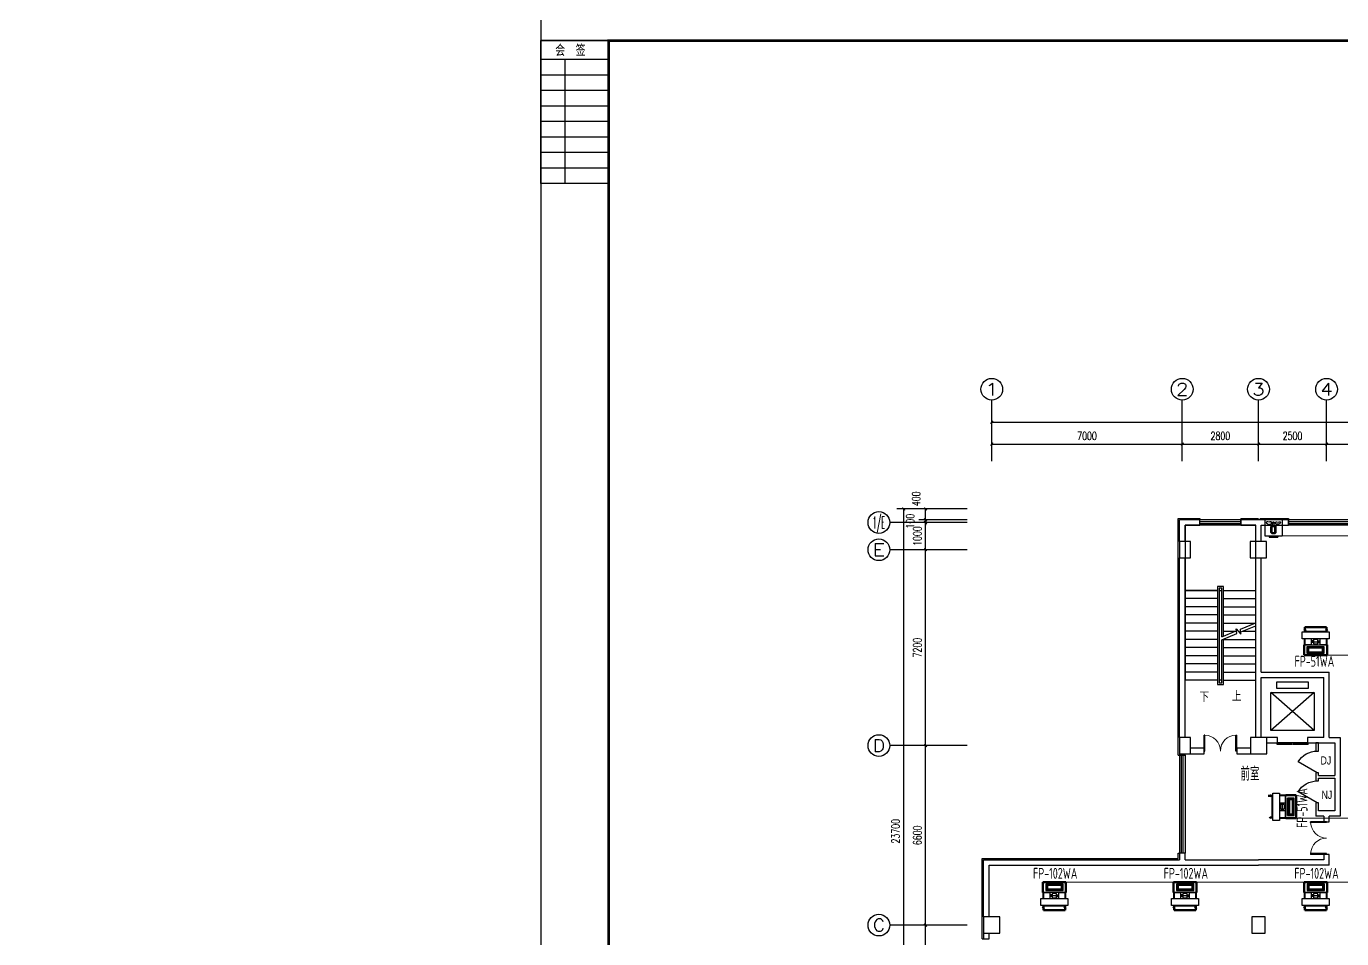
# Model space of a CAD drawing. Extents: x 2166032 to 5302137, y 581493 to 2416206.
# Drawn here: x 2295075 to 2343399, y 999504 to 1033045 of the extents above; entities that cross this region are included whole.
import ezdxf
from ezdxf.enums import TextEntityAlignment as Align

# ---------------------------------------------------------------- set-up
doc = ezdxf.new("R2010")
doc.units = 0
doc.header["$LTSCALE"] = 1000
doc.header["$MEASUREMENT"] = 0
for name, color, linetype in [('ACS_FFG_FK', 7, 'Continuous'), ('AXIS', 3, 'Continuous'), ('AXIS_TEXT', 7, 'Continuous'), ('COLUMN', 2, 'Continuous'), ('DIM_SYMB', 3, 'Continuous'), ('PUB_TEXT', 7, 'Continuous'), ('PUB_TITLE', 137, 'Continuous'), ('STAIR', 8, 'Continuous'), ('SURFACE', 8, 'Continuous'), ('WALL', 8, 'Continuous'), ('WINDOW', 8, 'Continuous'), ('WIRE-照明', 1, 'Continuous'), ('消防', 7, 'Continuous'), ('风机盘管', 7, 'Continuous')]:
    doc.layers.add(name, color=color, linetype=linetype)
doc.layers.add('ACS_KT_SB', color=130, linetype='Continuous', lineweight=13)
doc.layers.add('ACS_SFG_F2', color=6, linetype='Continuous', lineweight=50)
doc.styles.add('_HZTXT', font='！tssdeng.shx', dxfattribs={"width": 0.8, "bigfont": '！tssdchn.shx'})
doc.styles.add('_TCH_AXIS', font='complex_.ttf')
doc.styles.add('_TCH_DIM', font='tssdeng.shx', dxfattribs={"bigfont": 'tssdchn.shx'})
doc.styles.add('COMPLEX', font='complex_.ttf')
doc.styles.add('DIM_FONT', font='simplex_.ttf', dxfattribs={"width": 0.7})
doc.styles.add('HZ', font='！tssdeng.shx', dxfattribs={"bigfont": '！tssdchn.shx'})
doc.styles.add('TSSD_Dimension', font='Tssdeng.shx', dxfattribs={"width": 0.7, "bigfont": 'tssdchn.shx'})
doc.styles.add('TSSD_REIN', font='tssdeng.shx', dxfattribs={"width": 0.7, "bigfont": 'tssdchn.shx'})
doc.dimstyles.new('DIMN', dxfattribs={"dimtxt": 300, "dimasz": 100, "dimexe": 250, "dimexo": 300, "dimgap": 150, "dimtad": 1, "dimdec": 0, "dimzin": 0, "dimdsep": 46, "dimtxsty": 'DIM_FONT', "dimblk": 'ARCHTICK', "dimcen": 0.09, "dimclrt": 7, "dimazin": 2, "dimtfac": 1, "dimtdec": 0, "dimtix": 1, "dimtmove": 2, "dimatfit": 3, "dimldrblk": 'ARCHTICK', "dimfxl": 1, "dimtolj": 1, "dimtzin": 0, "dimarcsym": 0})

# ---------------------------------------------------------------- blocks, each defined once
blk = doc.blocks.new('$会签栏$00000001')
at = {"layer": 'PUB_TITLE'}
for p, q in [((-52.6, 0), (-52.6, 25)), ((-46.9, 0), (-46.9, 25)), ((-41.2, 0), (-41.2, 25)), ((-35.5, 0), (-35.5, 25)), ((-29.8, 0), (-29.8, 25)), ((-24.1, 0), (-24.1, 25)), ((-18.4, 0), (-18.4, 25)), ((-12.7, 0), (-12.7, 25)), ((-7, 0), (-7, 25)), ((0, 0), (0, 25)), ((-52.6, 16), (-7, 16))]:
    blk.add_line(p, q, dxfattribs=at)
blk.add_lwpolyline([(0, 25), (0, 0), (-52.6, 0), (-52.6, 25)], close=True, dxfattribs=at)
at = {"layer": 'PUB_TITLE', "color": 0, "style": 'TSSD_REIN', "width": 0.75}
blk.add_text('会  签', height=4.219, rotation=270, dxfattribs=at).set_placement((-5.71, 19.67))
blk = doc.blocks.new('$SB61_1')
for p, q in [((-344, 91), (-380, 54)), ((-380, 54), (-380, -52)), ((-344, 91), (-134, 91)), ((-344, 91), (-344, -89)), ((-344, 43), (-134, 43)), ((-93, 50), (-134, 91)), ((-134, 91), (-134, -89)), ((-93, 50), (-93, -47)), ((-93, 32), (-10, 32)), ((-10, 66), (-10, -64)), ((-10, 66), (10, 66)), ((10, 16), (10, 66)), ((-344, -89), (-380, -52)), ((-344, -45), (-134, -45)), ((-344, -89), (-134, -89)), ((-93, -47), (-134, -89)), ((-93, -27), (-10, -27)), ((-10, -64), (10, -64)), ((10, -16), (10, -64))]:
    blk.add_line(p, q)
for points in [[(27, 198, 0.411372), (11, 254, 0.494273), (-35, 83, 0.741953), (33, 105, 0.098181), (27, 124, -0.171786), (27, 198)], [(31, -198, -0.313475), (12, -256, -0.472676), (-35, -80, -0.748081), (34, -102, -0.098181), (28, -121, 0.171786), (28, -196)]]:
    blk.add_lwpolyline(points, format="xyb")
blk.add_lwpolyline([(10, 16), (34, 16), (34, -16), (10, -16)], close=True)
for tag, p, height, style, width, flags in [('UNIT', (0, 0), 0.001, 'HZ', 0.7, 1), ('WHAT', (0, 0), 0.001, 'HZ', 0.7, 1), ('SPEC', (0, 0), 0.001, 'HZ', 0.7, 1), ('YSIZE', (34, -16), 0.15, 'DIM_FONT', 0.8, 9), ('XSIZE', (34, -16), 0.15, 'DIM_FONT', 0.8, 9)]:
    blk.add_attdef(tag, p, '', height=height, dxfattribs=dict(style=style, width=width, flags=flags))
blk = doc.blocks.new('A$C54D307B5')
at = {"layer": '消防'}
for p, q in [((0, -300), (0, 300)), ((0, 300), (640, 300)), ((165, 345), (475, 345)), ((165, 300), (165, 345)), ((475, 300), (475, 345)), ((640, -300), (640, 300)), ((0, -340), (0, -300)), ((0, -300), (640, -300)), ((0, -340), (640, -340)), ((640, -340), (640, -300))]:
    blk.add_line(p, q, dxfattribs=at)
at = {"layer": '风机盘管', "xscale": -1.057367996545509, "yscale": 1.057367996545509, "zscale": 1.0573679886336, "rotation": 90}
blk.add_blockref('$SB61_1', (321, -183), dxfattribs=at)
blk = doc.blocks.new('H-DTDFFS-20')
for p, q in [((-0.5, 0.5), (0.5, 0.5)), ((-0.5, -0.5), (-0.5, 0.5)), ((0.5, 0.5), (-0.5, 0.5)), ((-0.44, -0.34), (-0.44, 0.34)), ((-0.44, 0.34), (0.44, 0.34)), ((-0.4, 0.3), (0.4, 0.3)), ((-0.4, -0.3), (-0.4, 0.3)), ((0.4, 0.3), (0.4, -0.3)), ((0.44, 0.34), (0.44, -0.34)), ((0.5, 0.5), (0.5, -0.5)), ((0.5, -0.5), (-0.5, -0.5)), ((0.44, -0.34), (-0.44, -0.34)), ((0.4, -0.3), (-0.4, -0.3))]:
    blk.add_line(p, q)
at = {"const_width": 0.01}
for points in [[(-0.4, 0.162), (0.4, 0.162)], [(-0.4, 0), (0.4, 0)], [(-0.4, -0.162), (0.4, -0.162)]]:
    blk.add_lwpolyline(points, dxfattribs=at)
blk = doc.blocks.new('_ArchTick')
at = {"color": 0, "linetype": 'ByBlock', "const_width": 0.4}
blk.add_lwpolyline([(-0.5, -0.5), (0.5, 0.5)], dxfattribs=at)
blk = doc.blocks.new('*D2466')
at = {"layer": 'AXIS', "color": 0, "lineweight": -2}
for p, q in [((2329643, 1000004), (2327861, 1000004)), ((2328111, 991704), (2328111, 1000004)), ((2329643, 991704), (2327861, 991704))]:
    blk.add_line(p, q, dxfattribs=at)
at = {"layer": 'Defpoints', "color": 0}
for p in [(2328111, 1000004), (2329943, 1000004), (2329943, 991704)]:
    blk.add_point(p, dxfattribs=at)
at = {"layer": 'AXIS', "color": 0, "lineweight": -2, "xscale": 100, "yscale": 100, "zscale": 100}
for p, rotation in [((2328111, 1000004), 90), ((2328111, 991704), 270)]:
    blk.add_blockref('_ArchTick', p, dxfattribs=dict(at, rotation=rotation))
at = {"layer": 'AXIS', "color": 7, "insert": (2327810, 995854), "char_height": 300, "attachment_point": 5, "rotation": 90, "style": 'DIM_FONT'}
blk.add_mtext('\\A1;8300', dxfattribs=at)
blk = doc.blocks.new('*D2467')
at = {"layer": 'AXIS', "color": 0, "lineweight": -2}
for p, q in [((2329643, 1006604), (2327861, 1006604)), ((2328111, 1000004), (2328111, 1006604)), ((2329643, 1000004), (2327861, 1000004))]:
    blk.add_line(p, q, dxfattribs=at)
at = {"layer": 'Defpoints', "color": 0}
for p in [(2328111, 1006604), (2329943, 1006604), (2329943, 1000004)]:
    blk.add_point(p, dxfattribs=at)
at = {"layer": 'AXIS', "color": 0, "lineweight": -2, "xscale": 100, "yscale": 100, "zscale": 100}
for p, rotation in [((2328111, 1006604), 90), ((2328111, 1000004), 270)]:
    blk.add_blockref('_ArchTick', p, dxfattribs=dict(at, rotation=rotation))
at = {"layer": 'AXIS', "color": 7, "insert": (2327810, 1003304), "char_height": 300, "attachment_point": 5, "rotation": 90, "style": 'DIM_FONT'}
blk.add_mtext('\\A1;6600', dxfattribs=at)
blk = doc.blocks.new('*D2468')
at = {"layer": 'AXIS', "color": 0, "lineweight": -2}
for p, q in [((2329643, 1013804), (2327861, 1013804)), ((2328111, 1006604), (2328111, 1013804)), ((2329643, 1006604), (2327861, 1006604))]:
    blk.add_line(p, q, dxfattribs=at)
at = {"layer": 'Defpoints', "color": 0}
for p in [(2328111, 1013804), (2329943, 1013804), (2329943, 1006604)]:
    blk.add_point(p, dxfattribs=at)
at = {"layer": 'AXIS', "color": 0, "lineweight": -2, "xscale": 100, "yscale": 100, "zscale": 100}
for p, rotation in [((2328111, 1013804), 90), ((2328111, 1006604), 270)]:
    blk.add_blockref('_ArchTick', p, dxfattribs=dict(at, rotation=rotation))
at = {"layer": 'AXIS', "color": 7, "insert": (2327810, 1010204), "char_height": 300, "attachment_point": 5, "rotation": 90, "style": 'DIM_FONT'}
blk.add_mtext('\\A1;7200', dxfattribs=at)
blk = doc.blocks.new('*D2469')
at = {"layer": 'AXIS', "color": 0, "lineweight": -2}
for p, q in [((2329643, 1014804), (2327861, 1014804)), ((2328111, 1013804), (2328111, 1014804)), ((2329643, 1013804), (2327861, 1013804))]:
    blk.add_line(p, q, dxfattribs=at)
at = {"layer": 'Defpoints', "color": 0}
for p in [(2328111, 1014804), (2329943, 1014804), (2329943, 1013804)]:
    blk.add_point(p, dxfattribs=at)
at = {"layer": 'AXIS', "color": 0, "lineweight": -2, "xscale": 100, "yscale": 100, "zscale": 100}
for p, rotation in [((2328111, 1014804), 90), ((2328111, 1013804), 270)]:
    blk.add_blockref('_ArchTick', p, dxfattribs=dict(at, rotation=rotation))
at = {"layer": 'AXIS', "color": 7, "insert": (2327810, 1014304), "char_height": 300, "attachment_point": 5, "rotation": 90, "style": 'DIM_FONT'}
blk.add_mtext('\\A1;1000', dxfattribs=at)
blk = doc.blocks.new('*D2470')
at = {"layer": 'AXIS', "color": 0, "lineweight": -2}
for p, q in [((2329643, 1014904), (2327861, 1014904)), ((2328111, 1014904), (2328111, 1015004)), ((2328111, 1014804), (2328111, 1014904)), ((2329643, 1014804), (2327861, 1014804)), ((2328111, 1014804), (2328111, 1014704))]:
    blk.add_line(p, q, dxfattribs=at)
at = {"layer": 'Defpoints', "color": 0}
for p in [(2328111, 1014904), (2329943, 1014904), (2329943, 1014804)]:
    blk.add_point(p, dxfattribs=at)
at = {"layer": 'AXIS', "color": 0, "lineweight": -2, "xscale": 100, "yscale": 100, "zscale": 100}
for p, rotation in [((2328111, 1014904), 270), ((2328111, 1014804), 90)]:
    blk.add_blockref('_ArchTick', p, dxfattribs=dict(at, rotation=rotation))
at = {"layer": 'AXIS', "color": 7, "insert": (2327544, 1014854), "char_height": 300, "attachment_point": 5, "rotation": 90, "style": 'DIM_FONT'}
blk.add_mtext('\\A1;100', dxfattribs=at)
blk = doc.blocks.new('*D2471')
at = {"layer": 'AXIS', "color": 0, "lineweight": -2}
for p, q in [((2329643, 1015304), (2327861, 1015304)), ((2329643, 1014904), (2327861, 1014904)), ((2328111, 1014904), (2328111, 1015304))]:
    blk.add_line(p, q, dxfattribs=at)
at = {"layer": 'Defpoints', "color": 0}
for p in [(2328111, 1015304), (2329943, 1015304), (2329943, 1014904)]:
    blk.add_point(p, dxfattribs=at)
at = {"layer": 'AXIS', "color": 0, "lineweight": -2, "xscale": 100, "yscale": 100, "zscale": 100}
for p, rotation in [((2328111, 1015304), 90), ((2328111, 1014904), 270)]:
    blk.add_blockref('_ArchTick', p, dxfattribs=dict(at, rotation=rotation))
at = {"layer": 'AXIS', "color": 7, "insert": (2327766, 1015674), "char_height": 300, "attachment_point": 5, "rotation": 90, "style": 'DIM_FONT'}
blk.add_mtext('\\A1;400', dxfattribs=at)
blk = doc.blocks.new('*D2472')
at = {"layer": 'AXIS', "color": 0, "lineweight": -2}
for p, q in [((2329343, 1015304), (2327061, 1015304)), ((2327311, 991604), (2327311, 1015304)), ((2329343, 991604), (2327061, 991604))]:
    blk.add_line(p, q, dxfattribs=at)
at = {"layer": 'Defpoints', "color": 0}
for p in [(2327311, 1015304), (2329643, 1015304), (2329643, 991604)]:
    blk.add_point(p, dxfattribs=at)
at = {"layer": 'AXIS', "color": 0, "lineweight": -2, "xscale": 100, "yscale": 100, "zscale": 100}
for p, rotation in [((2327311, 1015304), 90), ((2327311, 991604), 270)]:
    blk.add_blockref('_ArchTick', p, dxfattribs=dict(at, rotation=rotation))
at = {"layer": 'AXIS', "color": 7, "insert": (2327010, 1003454), "char_height": 300, "attachment_point": 5, "rotation": 90, "style": 'DIM_FONT'}
blk.add_mtext('\\A1;23700', dxfattribs=at)
blk = doc.blocks.new('*D2473')
at = {"layer": 'AXIS', "color": 0, "lineweight": -2}
for p, q in [((2330543, 1017062), (2330543, 1017937)), ((2337543, 1017062), (2337543, 1017937)), ((2330543, 1017687), (2337543, 1017687))]:
    blk.add_line(p, q, dxfattribs=at)
at = {"layer": 'Defpoints', "color": 0}
for p in [(2337543, 1017687), (2330543, 1016762), (2337543, 1016762)]:
    blk.add_point(p, dxfattribs=at)
at = {"layer": 'AXIS', "color": 0, "lineweight": -2, "xscale": 100, "yscale": 100, "zscale": 100, "rotation": 180}
blk.add_blockref('_ArchTick', (2330543, 1017687), dxfattribs=at)
at = {"layer": 'AXIS', "color": 0, "lineweight": -2, "xscale": 100, "yscale": 100, "zscale": 100}
blk.add_blockref('_ArchTick', (2337543, 1017687), dxfattribs=at)
at = {"layer": 'AXIS', "color": 7, "insert": (2334043, 1017988), "char_height": 300, "attachment_point": 5, "style": 'DIM_FONT'}
blk.add_mtext('\\A1;7000', dxfattribs=at)
blk = doc.blocks.new('*D2474')
at = {"layer": 'AXIS', "color": 0, "lineweight": -2}
for p, q in [((2337543, 1017062), (2337543, 1017937)), ((2340343, 1017062), (2340343, 1017937)), ((2337543, 1017687), (2340343, 1017687))]:
    blk.add_line(p, q, dxfattribs=at)
at = {"layer": 'Defpoints', "color": 0}
for p in [(2340343, 1017687), (2337543, 1016762), (2340343, 1016762)]:
    blk.add_point(p, dxfattribs=at)
at = {"layer": 'AXIS', "color": 0, "lineweight": -2, "xscale": 100, "yscale": 100, "zscale": 100, "rotation": 180}
blk.add_blockref('_ArchTick', (2337543, 1017687), dxfattribs=at)
at = {"layer": 'AXIS', "color": 0, "lineweight": -2, "xscale": 100, "yscale": 100, "zscale": 100}
blk.add_blockref('_ArchTick', (2340343, 1017687), dxfattribs=at)
at = {"layer": 'AXIS', "color": 7, "insert": (2338943, 1017988), "char_height": 300, "attachment_point": 5, "style": 'DIM_FONT'}
blk.add_mtext('\\A1;2800', dxfattribs=at)
blk = doc.blocks.new('*D2475')
at = {"layer": 'AXIS', "color": 0, "lineweight": -2}
for p, q in [((2340343, 1017062), (2340343, 1017937)), ((2342843, 1017062), (2342843, 1017937)), ((2340343, 1017687), (2342843, 1017687))]:
    blk.add_line(p, q, dxfattribs=at)
at = {"layer": 'Defpoints', "color": 0}
for p in [(2342843, 1017687), (2340343, 1016762), (2342843, 1016762)]:
    blk.add_point(p, dxfattribs=at)
at = {"layer": 'AXIS', "color": 0, "lineweight": -2, "xscale": 100, "yscale": 100, "zscale": 100, "rotation": 180}
blk.add_blockref('_ArchTick', (2340343, 1017687), dxfattribs=at)
at = {"layer": 'AXIS', "color": 0, "lineweight": -2, "xscale": 100, "yscale": 100, "zscale": 100}
blk.add_blockref('_ArchTick', (2342843, 1017687), dxfattribs=at)
at = {"layer": 'AXIS', "color": 7, "insert": (2341593, 1017988), "char_height": 300, "attachment_point": 5, "style": 'DIM_FONT'}
blk.add_mtext('\\A1;2500', dxfattribs=at)
blk = doc.blocks.new('*D2476')
at = {"layer": 'AXIS', "color": 0, "lineweight": -2}
for p, q in [((2342843, 1017062), (2342843, 1017937)), ((2348743, 1017062), (2348743, 1017937)), ((2342843, 1017687), (2348743, 1017687))]:
    blk.add_line(p, q, dxfattribs=at)
at = {"layer": 'Defpoints', "color": 0}
for p in [(2348743, 1017687), (2342843, 1016762), (2348743, 1016762)]:
    blk.add_point(p, dxfattribs=at)
at = {"layer": 'AXIS', "color": 0, "lineweight": -2, "xscale": 100, "yscale": 100, "zscale": 100, "rotation": 180}
blk.add_blockref('_ArchTick', (2342843, 1017687), dxfattribs=at)
at = {"layer": 'AXIS', "color": 0, "lineweight": -2, "xscale": 100, "yscale": 100, "zscale": 100}
blk.add_blockref('_ArchTick', (2348743, 1017687), dxfattribs=at)
at = {"layer": 'AXIS', "color": 7, "insert": (2345793, 1017988), "char_height": 300, "attachment_point": 5, "style": 'DIM_FONT'}
blk.add_mtext('\\A1;5900', dxfattribs=at)
blk = doc.blocks.new('*D2485')
at = {"layer": 'AXIS', "color": 0, "lineweight": -2}
for p, q in [((2330543, 1017362), (2330543, 1018737)), ((2401843, 1017362), (2401843, 1018737)), ((2330543, 1018487), (2401843, 1018487))]:
    blk.add_line(p, q, dxfattribs=at)
at = {"layer": 'Defpoints', "color": 0}
for p in [(2401843, 1018487), (2330543, 1017062), (2401843, 1017062)]:
    blk.add_point(p, dxfattribs=at)
at = {"layer": 'AXIS', "color": 0, "lineweight": -2, "xscale": 100, "yscale": 100, "zscale": 100, "rotation": 180}
blk.add_blockref('_ArchTick', (2330543, 1018487), dxfattribs=at)
at = {"layer": 'AXIS', "color": 0, "lineweight": -2, "xscale": 100, "yscale": 100, "zscale": 100}
blk.add_blockref('_ArchTick', (2401843, 1018487), dxfattribs=at)
at = {"layer": 'AXIS', "color": 7, "insert": (2366193, 1018788), "char_height": 300, "attachment_point": 5, "style": 'DIM_FONT'}
blk.add_mtext('\\A1;71300', dxfattribs=at)
blk = doc.blocks.new('$TCHSYS$LDOR22D')
for p, q in [((-0.517, 0.833), (-0.017, 0.833)), ((-0.517, 0.833), (-0.517, 0.667)), ((-0.517, 0.667), (-0.017, 0.667)), ((-0.5, 0.5), (0.5, 0.5)), ((-0.017, 0.833), (-0.017, 0.667)), ((0.017, 0.833), (0.017, 0.667)), ((0.017, 0.833), (0.517, 0.833)), ((0.017, 0.667), (0.517, 0.667)), ((0.517, 0.833), (0.517, 0.667))]:
    blk.add_line(p, q)
blk = doc.blocks.new('$DorLib2D$00000002')
for p, q in [((-0.5, 0), (-0.5, 0.4875)), ((-0.475, 0.4875), (-0.5, 0.4875)), ((-0.475, 0), (-0.475, 0.4875)), ((0.475, 0), (0.475, 0.4875)), ((0.475, 0.4875), (0.5, 0.4875)), ((0.5, 0), (0.5, 0.4875)), ((-0.5, 0), (-0.475, 0)), ((0.5, 0), (0.475, 0))]:
    blk.add_line(p, q)
at = {"lineweight": 13}
for centre, start, end in [((-0.4875, 0), 0, 88.53072), ((0.4875, 0), 91.46928, 180)]:
    blk.add_arc(centre, 0.4875, start, end, dxfattribs=at)
blk = doc.blocks.new('$TCHSYS$WIN2D')
for p, q in [((-0.5, 0.5), (0.5, 0.5)), ((-0.5, 0.5), (-0.5, -0.5)), ((0.5, 0.5), (0.5, -0.5)), ((0.5, 0.167), (-0.5, 0.167)), ((0.5, -0.167), (-0.5, -0.167)), ((-0.5, -0.5), (0.5, -0.5))]:
    blk.add_line(p, q)
blk = doc.blocks.new('_AXISO')
blk.add_circle((0, 0), 0.5)
at = {"layer": 'AXIS_TEXT', "style": 'COMPLEX', "width": 1.171875}
blk.add_attdef('A', text='', height=0.56, dxfattribs=at).set_placement((-0.25, -0.28), (0.25, -0.28), align=Align.FIT)
blk = doc.blocks.new('$DorLib2D$00000214')
at = {"color": 0}
blk.add_line((0.5, 0), (0, 0.866), dxfattribs=at)
blk.add_arc((0.5, 0), 1, 120, 180, dxfattribs=at)

msp = doc.modelspace()

# ---------------------------------------------------------------- linework, layer by layer
at = {"color": 0}
for p, q in [((2341943.4, 1010779), (2342943.4, 1010779)), ((2341943.4, 1010529), (2341943.4, 1010779)), ((2342943.4, 1010529), (2341943.4, 1010529)), ((2342013.4, 1010804), (2342873.4, 1010804)), ((2342018.4, 1010529), (2342018.4, 1010304)), ((2342043.4, 1010779), (2342043.4, 1010804)), ((2342043.4, 1010529), (2342043.4, 1010316.5)), ((2342293.4, 1010316.5), (2342293.4, 1010529)), ((2342363.4, 1010497.7), (2342363.4, 1010347.7)), ((2342523.4, 1010497.7), (2342363.4, 1010497.7)), ((2342523.4, 1010347.7), (2342523.4, 1010497.7)), ((2342593.4, 1010529), (2342593.4, 1010316.5)), ((2342843.4, 1010779), (2342843.4, 1010804)), ((2342843.4, 1010316.5), (2342843.4, 1010529)), ((2342868.4, 1010304), (2342868.4, 1010529)), ((2342943.4, 1010779), (2342943.4, 1010529)), ((2342018.4, 1010304), (2342868.4, 1010304)), ((2342043.4, 1010316.5), (2342293.4, 1010316.5)), ((2342363.4, 1010454), (2342293.4, 1010454)), ((2342293.4, 1010422.7), (2342593.4, 1010422.7)), ((2342363.4, 1010391.5), (2342293.4, 1010391.5)), ((2342363.4, 1010347.7), (2342523.4, 1010347.7)), ((2342523.4, 1010454), (2342593.4, 1010454)), ((2342523.4, 1010391.5), (2342593.4, 1010391.5)), ((2342593.4, 1010316.5), (2342843.4, 1010316.5)), ((2340843.7, 1003924.3), (2340843.7, 1004784.3)), ((2340868.7, 1004754.3), (2340843.7, 1004754.3)), ((2340868.7, 1003854.3), (2340868.7, 1004854.3)), ((2340868.7, 1004854.3), (2341118.7, 1004854.3)), ((2341118.7, 1004854.3), (2341118.7, 1003854.3)), ((2341343.7, 1004779.3), (2341118.7, 1004779.3)), ((2341331.2, 1004754.3), (2341118.7, 1004754.3)), ((2341331.2, 1004504.3), (2341331.2, 1004754.3)), ((2341343.7, 1003929.3), (2341343.7, 1004779.3)), ((2341118.7, 1004504.3), (2341331.2, 1004504.3)), ((2341331.2, 1004204.3), (2341118.7, 1004204.3)), ((2341299.9, 1004434.3), (2341149.9, 1004434.3)), ((2341149.9, 1004434.3), (2341149.9, 1004274.3)), ((2341149.9, 1004274.3), (2341299.9, 1004274.3)), ((2341193.7, 1004434.3), (2341193.7, 1004504.3)), ((2341193.7, 1004274.3), (2341193.7, 1004204.3)), ((2341224.9, 1004204.3), (2341224.9, 1004504.3)), ((2341256.2, 1004434.3), (2341256.2, 1004504.3)), ((2341256.2, 1004274.3), (2341256.2, 1004204.3)), ((2341299.9, 1004274.3), (2341299.9, 1004434.3)), ((2341331.2, 1003954.3), (2341331.2, 1004204.3)), ((2340868.7, 1003954.3), (2340843.7, 1003954.3)), ((2341118.7, 1003854.3), (2340868.7, 1003854.3)), ((2341118.7, 1003954.3), (2341331.2, 1003954.3)), ((2341118.7, 1003929.3), (2341343.7, 1003929.3)), ((2332343.4, 1000979.3), (2333343.4, 1000979.3)), ((2332343.4, 1000729.3), (2332343.4, 1000979.3)), ((2333268.4, 1001204.3), (2332418.4, 1001204.3)), ((2332418.4, 1001204.3), (2332418.4, 1000979.3)), ((2332693.4, 1001191.8), (2332443.4, 1001191.8)), ((2332443.4, 1001191.8), (2332443.4, 1000979.3)), ((2332693.4, 1000979.3), (2332693.4, 1001191.8)), ((2332763.4, 1001116.8), (2332693.4, 1001116.8)), ((2332993.4, 1001085.5), (2332693.4, 1001085.5)), ((2332763.4, 1001054.3), (2332693.4, 1001054.3)), ((2332763.4, 1001160.5), (2332763.4, 1001010.5)), ((2332923.4, 1001160.5), (2332763.4, 1001160.5)), ((2332763.4, 1001010.5), (2332923.4, 1001010.5)), ((2332923.4, 1001010.5), (2332923.4, 1001160.5)), ((2332923.4, 1001116.8), (2332993.4, 1001116.8)), ((2332923.4, 1001054.3), (2332993.4, 1001054.3)), ((2333243.4, 1001191.8), (2332993.4, 1001191.8)), ((2332993.4, 1001191.8), (2332993.4, 1000979.3)), ((2333243.4, 1000979.3), (2333243.4, 1001191.8)), ((2333268.4, 1000979.3), (2333268.4, 1001204.3)), ((2333343.4, 1000979.3), (2333343.4, 1000729.3)), ((2337143.4, 1000979.3), (2338143.4, 1000979.3)), ((2337143.4, 1000729.3), (2337143.4, 1000979.3)), ((2338068.4, 1001204.3), (2337218.4, 1001204.3)), ((2337218.4, 1001204.3), (2337218.4, 1000979.3)), ((2337493.4, 1001191.8), (2337243.4, 1001191.8)), ((2337243.4, 1001191.8), (2337243.4, 1000979.3)), ((2337493.4, 1000979.3), (2337493.4, 1001191.8)), ((2337563.4, 1001116.8), (2337493.4, 1001116.8)), ((2337793.4, 1001085.5), (2337493.4, 1001085.5)), ((2337563.4, 1001054.3), (2337493.4, 1001054.3)), ((2337563.4, 1001160.5), (2337563.4, 1001010.5)), ((2337723.4, 1001160.5), (2337563.4, 1001160.5)), ((2337563.4, 1001010.5), (2337723.4, 1001010.5)), ((2337723.4, 1001010.5), (2337723.4, 1001160.5)), ((2337723.4, 1001116.8), (2337793.4, 1001116.8)), ((2337723.4, 1001054.3), (2337793.4, 1001054.3)), ((2338043.4, 1001191.8), (2337793.4, 1001191.8)), ((2337793.4, 1001191.8), (2337793.4, 1000979.3)), ((2338043.4, 1000979.3), (2338043.4, 1001191.8)), ((2338068.4, 1000979.3), (2338068.4, 1001204.3)), ((2338143.4, 1000979.3), (2338143.4, 1000729.3)), ((2341943.4, 1000979.3), (2342943.4, 1000979.3)), ((2341943.4, 1000729.3), (2341943.4, 1000979.3)), ((2342868.4, 1001204.3), (2342018.4, 1001204.3)), ((2342018.4, 1001204.3), (2342018.4, 1000979.3)), ((2342293.4, 1001191.8), (2342043.4, 1001191.8)), ((2342043.4, 1001191.8), (2342043.4, 1000979.3)), ((2342293.4, 1000979.3), (2342293.4, 1001191.8)), ((2342363.4, 1001116.8), (2342293.4, 1001116.8)), ((2342593.4, 1001085.5), (2342293.4, 1001085.5)), ((2342363.4, 1001054.3), (2342293.4, 1001054.3)), ((2342363.4, 1001160.5), (2342363.4, 1001010.5)), ((2342523.4, 1001160.5), (2342363.4, 1001160.5)), ((2342363.4, 1001010.5), (2342523.4, 1001010.5)), ((2342523.4, 1001010.5), (2342523.4, 1001160.5)), ((2342523.4, 1001116.8), (2342593.4, 1001116.8)), ((2342523.4, 1001054.3), (2342593.4, 1001054.3)), ((2342843.4, 1001191.8), (2342593.4, 1001191.8)), ((2342593.4, 1001191.8), (2342593.4, 1000979.3)), ((2342843.4, 1000979.3), (2342843.4, 1001191.8)), ((2342868.4, 1000979.3), (2342868.4, 1001204.3)), ((2342943.4, 1000979.3), (2342943.4, 1000729.3)), ((2333343.4, 1000729.3), (2332343.4, 1000729.3)), ((2333273.4, 1000704.3), (2332413.4, 1000704.3)), ((2332443.4, 1000729.3), (2332443.4, 1000704.3)), ((2333243.4, 1000729.3), (2333243.4, 1000704.3)), ((2338143.4, 1000729.3), (2337143.4, 1000729.3)), ((2338073.4, 1000704.3), (2337213.4, 1000704.3)), ((2337243.4, 1000729.3), (2337243.4, 1000704.3)), ((2338043.4, 1000729.3), (2338043.4, 1000704.3)), ((2342943.4, 1000729.3), (2341943.4, 1000729.3)), ((2342873.4, 1000704.3), (2342013.4, 1000704.3)), ((2342043.4, 1000729.3), (2342043.4, 1000704.3)), ((2342843.4, 1000729.3), (2342843.4, 1000704.3))]:
    msp.add_line(p, q, dxfattribs=at)
msp.add_circle((2604640.5, 1020101.3), 438608.5)
at = {"layer": 'ACS_SFG_F2'}
for p, q in [((2342077.9, 1010825.2), (2342020, 1010902.3)), ((2342020, 1010902.3), (2342042.8, 1010891.8)), ((2342042.8, 1010891.8), (2342043.4, 1010954)), ((2342843.4, 1010954), (2342043.4, 1010954)), ((2342043.4, 1010804), (2342043.4, 1010849.8)), ((2342043.4, 1010849.8), (2342077.9, 1010825.2)), ((2342877.9, 1010825.2), (2342820, 1010902.3)), ((2342820, 1010902.3), (2342842.8, 1010891.8)), ((2342842.8, 1010891.8), (2342843.4, 1010954)), ((2342843.4, 1010804), (2342843.4, 1010849.8)), ((2342843.4, 1010849.8), (2342877.9, 1010825.2)), ((2342023.3, 1009925.6), (2342023.3, 1010304)), ((2342868.4, 1009925.6), (2342868.4, 1010304)), ((2342023.3, 1009925.6), (2342868.4, 1009925.7)), ((2340755.8, 1004753.7), (2340693.7, 1004754.3)), ((2340822.5, 1004788.8), (2340745.3, 1004730.9)), ((2340745.3, 1004730.9), (2340755.8, 1004753.7)), ((2340797.8, 1004754.3), (2340822.5, 1004788.8)), ((2340843.7, 1004754.3), (2340797.8, 1004754.3)), ((2341722, 1004779.3), (2341343.7, 1004779.3)), ((2341722, 1003934.1), (2341722, 1004779.3)), ((2340822.5, 1003988.8), (2340745.3, 1003930.9)), ((2340745.3, 1003930.9), (2340755.8, 1003953.7)), ((2340797.8, 1003954.3), (2340822.5, 1003988.8)), ((2340843.7, 1003954.3), (2340797.8, 1003954.3)), ((2341722, 1003934.1), (2341343.7, 1003934.1)), ((2333265.9, 1001582.6), (2332420.8, 1001582.6)), ((2332420.8, 1001582.6), (2332420.8, 1001204.3)), ((2333265.9, 1001582.6), (2333265.9, 1001204.3)), ((2338065.9, 1001582.6), (2337220.8, 1001582.6)), ((2337220.8, 1001582.6), (2337220.8, 1001204.3)), ((2338065.9, 1001582.6), (2338065.9, 1001204.3)), ((2342865.9, 1001582.6), (2342020.8, 1001582.6)), ((2342020.8, 1001582.6), (2342020.8, 1001204.3)), ((2342865.9, 1001582.6), (2342865.9, 1001204.3)), ((2332443.4, 1000658.4), (2332408.8, 1000683.1)), ((2332408.8, 1000683.1), (2332466.7, 1000605.9)), ((2332443.4, 1000704.3), (2332443.4, 1000658.4)), ((2332443.9, 1000616.4), (2332443.4, 1000554.3)), ((2333243.4, 1000554.3), (2332443.4, 1000554.3)), ((2332466.7, 1000605.9), (2332443.9, 1000616.4)), ((2333243.4, 1000658.4), (2333208.8, 1000683.1)), ((2333208.8, 1000683.1), (2333266.7, 1000605.9)), ((2333243.4, 1000704.3), (2333243.4, 1000658.4)), ((2333243.9, 1000616.4), (2333243.4, 1000554.3)), ((2333266.7, 1000605.9), (2333243.9, 1000616.4)), ((2337243.4, 1000658.4), (2337208.8, 1000683.1)), ((2337208.8, 1000683.1), (2337266.7, 1000605.9)), ((2337243.4, 1000704.3), (2337243.4, 1000658.4)), ((2337243.9, 1000616.4), (2337243.4, 1000554.3)), ((2338043.4, 1000554.3), (2337243.4, 1000554.3)), ((2337266.7, 1000605.9), (2337243.9, 1000616.4)), ((2338043.4, 1000658.4), (2338008.8, 1000683.1)), ((2338008.8, 1000683.1), (2338066.7, 1000605.9)), ((2338043.4, 1000704.3), (2338043.4, 1000658.4)), ((2338043.9, 1000616.4), (2338043.4, 1000554.3)), ((2338066.7, 1000605.9), (2338043.9, 1000616.4)), ((2342043.4, 1000658.4), (2342008.8, 1000683.1)), ((2342008.8, 1000683.1), (2342066.7, 1000605.9)), ((2342043.4, 1000704.3), (2342043.4, 1000658.4)), ((2342043.9, 1000616.4), (2342043.4, 1000554.3)), ((2342843.4, 1000554.3), (2342043.4, 1000554.3)), ((2342066.7, 1000605.9), (2342043.9, 1000616.4)), ((2342843.4, 1000658.4), (2342808.8, 1000683.1)), ((2342808.8, 1000683.1), (2342866.7, 1000605.9)), ((2342843.4, 1000704.3), (2342843.4, 1000658.4)), ((2342843.9, 1000616.4), (2342843.4, 1000554.3)), ((2342866.7, 1000605.9), (2342843.9, 1000616.4))]:
    msp.add_line(p, q, dxfattribs=at)
at = {"layer": 'AXIS'}
for p, q in [((2330543.4, 1017505.6), (2330543.4, 1019301.3)), ((2337543.4, 1017505.6), (2337543.4, 1019301.3)), ((2340343.4, 1017505.6), (2340343.4, 1019301.3)), ((2342843.4, 1017505.6), (2342843.4, 1019301.3)), ((2329243.4, 1014804.3), (2326797, 1014804.3)), ((2329243.4, 1013804.3), (2326797, 1013804.3)), ((2329243.4, 1006604.3), (2326797, 1006604.3)), ((2329243.4, 1000004.3), (2326797, 1000004.3))]:
    msp.add_line(p, q, dxfattribs=at)
at = {"layer": 'COLUMN'}
for p, q in [((2337843.4, 1014104.4), (2337443.4, 1014104.4)), ((2337443.4, 1014104.4), (2337443.4, 1013504.3)), ((2337843.4, 1013504.3), (2337843.4, 1014104.4)), ((2340641.8, 1014104.3), (2340041.8, 1014104.3)), ((2340041.8, 1014104.3), (2340041.8, 1013504.3)), ((2340641.8, 1013504.3), (2340641.8, 1014104.3)), ((2337443.4, 1013504.3), (2337843.4, 1013504.3)), ((2340041.8, 1013504.3), (2340641.8, 1013504.3)), ((2337843.4, 1006904.3), (2337443.4, 1006904.3)), ((2337443.4, 1006904.3), (2337443.4, 1006304.4)), ((2337843.4, 1006304.4), (2337843.4, 1006904.3)), ((2340643.4, 1006904.3), (2340043.4, 1006904.3)), ((2340043.4, 1006904.3), (2340043.4, 1006304.3)), ((2340643.4, 1006304.3), (2340643.4, 1006904.3)), ((2337443.4, 1006304.4), (2337843.4, 1006304.4)), ((2340043.4, 1006304.3), (2340643.4, 1006304.3)), ((2330841.8, 1000304.3), (2330241.8, 1000304.3)), ((2330241.8, 1000304.3), (2330241.8, 999704.3)), ((2330841.8, 999704.3), (2330841.8, 1000304.3)), ((2340593.1, 1000304.4), (2340093.1, 1000304.4)), ((2340093.1, 1000304.4), (2340093.1, 999704.3)), ((2340593.1, 999704.3), (2340593.1, 1000304.4)), ((2330241.8, 999704.3), (2330841.8, 999704.3)), ((2340093.1, 999704.3), (2340593.1, 999704.3))]:
    msp.add_line(p, q, dxfattribs=at)
at = {"layer": 'DIM_SYMB'}
for points in [[(2338318.4, 1008659.1, 0, 0, 0), (2338318.4, 1013391, 0, 0, 0), (2339568.4, 1013391, 0, 0, 0), (2339568.4, 1011454.5, 80, 0, 0), (2339568.4, 1011154.5, 0, 0, 0)], [(2339525.4, 1008682.8, 0, 0, 0), (2339525.4, 1009818.4, 80, 0, 0), (2339525.4, 1010118.4, 0, 0, 0)]]:
    msp.add_lwpolyline(points, format="xyseb", dxfattribs=at)
at = {"layer": 'PUB_TITLE'}
msp.add_lwpolyline([(2313973.2, 974119.6), (2419073.2, 974119.6), (2419073.2, 1033519.6), (2313973.2, 1033519.6)], close=True, dxfattribs=at)
at = {"layer": 'PUB_TITLE', "const_width": 100}
msp.add_lwpolyline([(2316473.2, 975119.6), (2418073.2, 975119.6), (2418073.2, 1032519.6), (2316473.2, 1032519.6)], close=True, dxfattribs=at)
at = {"layer": 'STAIR'}
for p, q in [((2340243.4, 1014704.3), (2337643.4, 1014704.3)), ((2337643.4, 1014704.3), (2337643.4, 1012304.3)), ((2340243.4, 1012304.3), (2340243.4, 1014704.3)), ((2339053.4, 1012454.3), (2338833.4, 1012454.3)), ((2338833.4, 1012454.3), (2338833.4, 1008854.3)), ((2339053.4, 1010628.5), (2339053.4, 1012454.3)), ((2337643.4, 1012304.3), (2337643.4, 1009004.3)), ((2338833.4, 1012304.3), (2337643.4, 1012304.3)), ((2337643.4, 1012304.3), (2338833.4, 1012304.3)), ((2338833.4, 1012004.3), (2337643.4, 1012004.3)), ((2338993.4, 1012394.3), (2338893.4, 1012394.3)), ((2338893.4, 1012394.3), (2338893.4, 1008914.3)), ((2338893.4, 1012304.3), (2338893.4, 1009004.3)), ((2338893.4, 1012304.3), (2338993.4, 1012304.3)), ((2338993.4, 1010604.1), (2338993.4, 1012394.3)), ((2338993.4, 1010604.1), (2338993.4, 1012304.3)), ((2339053.4, 1012304.3), (2340243.4, 1012304.3)), ((2339053.4, 1012304.3), (2340243.4, 1012304.3)), ((2339053.4, 1012004.3), (2340243.4, 1012004.3)), ((2340243.4, 1011112.4), (2340243.4, 1012304.3)), ((2338833.4, 1011704.3), (2337643.4, 1011704.3)), ((2339053.4, 1011704.3), (2340243.4, 1011704.3)), ((2338833.4, 1011404.3), (2337643.4, 1011404.3)), ((2338833.4, 1011104.3), (2337643.4, 1011104.3)), ((2339053.4, 1011404.3), (2340243.4, 1011404.3)), ((2339053.4, 1011104.3), (2340223.3, 1011104.3)), ((2339676.7, 1010882), (2340243.4, 1011112.4)), ((2339689.5, 1010779.2), (2340243.4, 1011004.5)), ((2340243.4, 1009004.3), (2340243.4, 1011004.5)), ((2338833.4, 1010804.3), (2337643.4, 1010804.3)), ((2338833.4, 1010504.3), (2337643.4, 1010504.3)), ((2338993.4, 1010604.1), (2339528.7, 1010821.8)), ((2338993.4, 1010496.1), (2339541.6, 1010719.1)), ((2338993.4, 1009004.3), (2338993.4, 1010496.1)), ((2338993.4, 1008914.3), (2338993.4, 1010496.1)), ((2339053.4, 1010804.3), (2339485.6, 1010804.3)), ((2339053.4, 1008854.3), (2339053.4, 1010520.5)), ((2339053.4, 1010504.3), (2340243.4, 1010504.3)), ((2339541.6, 1010719.1), (2339519.4, 1010896.1)), ((2339519.4, 1010896.1), (2339699.9, 1010696.6)), ((2339699.9, 1010696.6), (2339676.7, 1010882)), ((2339751.1, 1010804.3), (2340243.4, 1010804.3)), ((2338833.4, 1010204.3), (2337643.4, 1010204.3)), ((2339053.4, 1010204.3), (2340243.4, 1010204.3)), ((2338833.4, 1009904.3), (2337643.4, 1009904.3)), ((2338833.4, 1009604.3), (2337643.4, 1009604.3)), ((2339053.4, 1009904.3), (2340243.4, 1009904.3)), ((2339053.4, 1009604.3), (2340243.4, 1009604.3)), ((2338833.4, 1009304.3), (2337643.4, 1009304.3)), ((2339053.4, 1009304.3), (2340243.4, 1009304.3)), ((2338833.4, 1009004.3), (2337643.4, 1009004.3)), ((2338833.4, 1008854.3), (2339053.4, 1008854.3)), ((2338993.4, 1009004.3), (2338893.4, 1009004.3)), ((2338893.4, 1008914.3), (2338993.4, 1008914.3)), ((2339053.4, 1009004.3), (2340243.4, 1009004.3)), ((2340793.4, 1007154.3), (2340793.4, 1008554.3)), ((2340793.4, 1008554.3), (2342393.4, 1008554.3)), ((2342393.4, 1008554.3), (2340793.4, 1007154.3)), ((2342393.4, 1007154.3), (2340793.4, 1008554.3)), ((2341018.4, 1008698.6), (2341018.4, 1008948.6)), ((2341018.4, 1008948.6), (2342168.4, 1008948.6)), ((2342168.4, 1008698.6), (2341018.4, 1008698.6)), ((2342168.4, 1008948.6), (2342168.4, 1008698.6)), ((2342393.4, 1008554.3), (2342393.4, 1007154.3)), ((2342393.4, 1007154.3), (2340793.4, 1007154.3))]:
    msp.add_line(p, q, dxfattribs=at)
at = {"layer": 'SURFACE'}
for p, q in [((2337393.4, 1014954.3), (2338193.4, 1014954.3)), ((2337393.4, 1013804.3), (2337393.4, 1014954.3)), ((2338193.4, 1014954.3), (2338193.4, 1014904.3)), ((2339693.4, 1014954.3), (2339693.4, 1014904.3)), ((2339693.4, 1014954.3), (2340343.4, 1014954.3)), ((2340393.4, 1014954.3), (2341443.4, 1014954.3)), ((2341443.4, 1014954.3), (2341443.4, 1014904.3)), ((2337393.4, 1006504.3), (2337393.4, 1013804.3)), ((2337393.4, 1006254.3), (2337393.4, 1006604.3)), ((2337393.4, 1006254.3), (2337443.4, 1006254.3)), ((2330193.4, 1002454.3), (2337393.4, 1002454.3)), ((2330193.4, 1000004.3), (2330193.4, 1002454.3)), ((2337393.4, 1002654.3), (2337443.4, 1002654.3)), ((2337393.4, 1002454.3), (2337393.4, 1002654.3)), ((2330193.4, 999504.3), (2330193.4, 1000004.3)), ((2330193.4, 999504.3), (2330243.4, 999504.3))]:
    msp.add_line(p, q, dxfattribs=at)
at = {"layer": 'WALL'}
for p, q in [((2338193.4, 1014904.3), (2337443.4, 1014904.3)), ((2337443.4, 1014104.4), (2337443.4, 1014904.3)), ((2338193.4, 1014704.3), (2338193.4, 1014904.3)), ((2340343.4, 1014904.3), (2339693.4, 1014904.3)), ((2339693.4, 1014904.3), (2339693.4, 1014704.3)), ((2341443.4, 1014904.3), (2340343.4, 1014904.3)), ((2341443.4, 1014704.3), (2341443.4, 1014904.3)), ((2337643.4, 1014704.3), (2338193.4, 1014704.3)), ((2337643.4, 1014104.4), (2337643.4, 1014704.3)), ((2339693.4, 1014704.3), (2340243.4, 1014704.3)), ((2340243.4, 1014104.3), (2340243.4, 1014704.3)), ((2340443.4, 1014704.3), (2341443.4, 1014704.3)), ((2340443.4, 1014104.3), (2340443.4, 1014704.3)), ((2337443.4, 1006904.3), (2337443.4, 1013504.3)), ((2337643.4, 1006904.3), (2337643.4, 1013504.3)), ((2340243.4, 1009204.3), (2340243.4, 1013504.3)), ((2340443.4, 1009304.3), (2340443.4, 1013504.3)), ((2340243.4, 1006904.3), (2340243.4, 1009204.3)), ((2340443.4, 1009304.3), (2342943.4, 1009304.3)), ((2340443.4, 1009104.3), (2342743.4, 1009104.3)), ((2340443.4, 1006904.3), (2340443.4, 1009104.3)), ((2342743.4, 1006904.3), (2342743.4, 1009104.3)), ((2342943.4, 1006904.3), (2342943.4, 1009304.3)), ((2341043.4, 1006904.3), (2340643.4, 1006904.3)), ((2340643.4, 1006704.3), (2341043.4, 1006704.3)), ((2341043.4, 1006704.3), (2341043.4, 1006904.3)), ((2342743.4, 1006904.3), (2342143.4, 1006904.3)), ((2342143.4, 1006904.3), (2342143.4, 1006704.3)), ((2342143.4, 1006704.3), (2342843.4, 1006704.3)), ((2342443.4, 1006704.3), (2342443.4, 1006404.3)), ((2342543.4, 1006704.3), (2342443.4, 1006704.3)), ((2342543.4, 1006404.3), (2342543.4, 1006704.3)), ((2342843.4, 1006704.3), (2343143.4, 1006704.3)), ((2342943.4, 1006904.3), (2343343.4, 1006904.3)), ((2343143.4, 1006704.3), (2343143.4, 1005504.3)), ((2343343.4, 1006904.3), (2343343.4, 1005454.3)), ((2337443.4, 1006304.4), (2337443.4, 1006254.3)), ((2337443.4, 1006254.3), (2337643.4, 1006254.3)), ((2337643.4, 1006254.3), (2337643.4, 1006304.4)), ((2338343.4, 1006504.3), (2337843.4, 1006504.3)), ((2337843.4, 1006304.3), (2338343.4, 1006304.3)), ((2338343.4, 1006304.3), (2338343.4, 1006504.3)), ((2340043.4, 1006504.3), (2339543.4, 1006504.3)), ((2339543.4, 1006504.3), (2339543.4, 1006304.3)), ((2339543.4, 1006304.3), (2340043.4, 1006304.3)), ((2342443.4, 1006404.3), (2342543.4, 1006404.3)), ((2342543.4, 1005604.3), (2342443.4, 1005604.3)), ((2342443.4, 1005604.3), (2342443.4, 1005454.3)), ((2342443.4, 1005454.3), (2342443.4, 1005304.3)), ((2342443.4, 1005304.3), (2342543.4, 1005304.3)), ((2342543.4, 1005504.3), (2342543.4, 1005604.3)), ((2342543.4, 1005504.3), (2343143.4, 1005504.3)), ((2342543.4, 1005304.3), (2342543.4, 1005404.3)), ((2342543.4, 1005404.3), (2343143.4, 1005404.3)), ((2343143.4, 1005404.3), (2343143.4, 1004204.3)), ((2343343.4, 1005454.3), (2343343.4, 1004004.3)), ((2342543.4, 1004504.3), (2342443.4, 1004504.3)), ((2342443.4, 1004504.3), (2342443.4, 1004004.3)), ((2342543.4, 1004204.3), (2342543.4, 1004504.3)), ((2342843.4, 1004204.3), (2342543.4, 1004204.3)), ((2343143.4, 1004204.3), (2342843.4, 1004204.3)), ((2342743.4, 1004004.3), (2342443.4, 1004004.3)), ((2342743.4, 1004004.3), (2342743.4, 1003804.3)), ((2342743.4, 1003804.3), (2342943.4, 1003804.3)), ((2343343.4, 1004004.3), (2342943.4, 1004004.3)), ((2342943.4, 1003804.3), (2342943.4, 1004004.3)), ((2330243.4, 1002404.3), (2337443.4, 1002404.3)), ((2330243.4, 1000304.3), (2330243.4, 1002404.3)), ((2337643.4, 1002654.3), (2337443.4, 1002654.3)), ((2337443.4, 1002654.3), (2337443.4, 1002404.3)), ((2337643.4, 1002404.2), (2337643.4, 1002654.3)), ((2337643.4, 1002404.2), (2340343.4, 1002404.2)), ((2342743.4, 1002404.5), (2340343.4, 1002404.4)), ((2342943.4, 1002604.3), (2342743.4, 1002604.3)), ((2342743.4, 1002604.3), (2342743.4, 1002404.5)), ((2342943.4, 1002204.3), (2342943.4, 1002604.3)), ((2330443.4, 1002204.3), (2337543.4, 1002204.3)), ((2330443.4, 1000304.3), (2330443.4, 1002204.3)), ((2337543.4, 1002204.3), (2337543.4, 1002204.2)), ((2337543.4, 1002204.2), (2340343.4, 1002204.2)), ((2342943.4, 1002204.3), (2340343.4, 1002204.2)), ((2330243.4, 999704.3), (2330243.4, 999504.3)), ((2330243.4, 999504.3), (2330443.4, 999504.3)), ((2330443.4, 999504.3), (2330443.4, 999704.3))]:
    msp.add_line(p, q, dxfattribs=at)
msp.add_lwpolyline([(2337443.4, 1006304.3), (2337443.4, 1006304.3)], dxfattribs=at)
at = {"layer": 'WIRE-照明', "linetype": 'Continuous', "const_width": 35}
for points in [[(2341213.4, 1014314.5), (2356273.4, 1014314.5)], [(2354620.8, 1001582.6), (2333265.9, 1001582.6)]]:
    msp.add_lwpolyline(points, dxfattribs=at)
for points in [[(2346143.4, 1005792.5), (2346143.4, 1009675.6, 0.4142136), (2345893.4, 1009925.6), (2342868.4, 1009925.6)], [(2341722, 1003934.1), (2345970.8, 1003934.1, 0.4142136), (2346220.8, 1004184.1), (2346220.8, 1004939.1)]]:
    msp.add_lwpolyline(points, format="xyb", dxfattribs=at)

# ---------------------------------------------------------------- block references
at = {"xscale": -1, "rotation": 180}
msp.add_blockref('A$C54D307B5', (2340573.4, 1014614.2), dxfattribs=at)
at = {"layer": 'ACS_FFG_FK', "xscale": -640, "yscale": 240, "zscale": 0.7999999999999972}
msp.add_blockref('H-DTDFFS-20', (2342439.3, 1010116.6, -52), dxfattribs=at)
for p, rotation in [((2341531, 1004350.2, -52), 90), ((2332849.8, 1001391.6, -52), 180), ((2337649.8, 1001391.6, -52), 180), ((2342449.8, 1001391.6, -52), 180)]:
    msp.add_blockref('H-DTDFFS-20', p, dxfattribs=dict(at, rotation=rotation))
at = {"layer": 'AXIS'}
ref = msp.add_blockref('_AXISO', (2330543.4, 1019701.3), dxfattribs=dict(at, xscale=800, yscale=800, zscale=800))
ref.add_attrib('A', '1', dxfattribs={"layer": 'AXIS_TEXT', "height": 452.5, "style": '_TCH_AXIS', "width": 1.388087}).set_placement((2330317.1, 1019475.1), (2330769.6, 1019475.1), align=Align.FIT)
ref = msp.add_blockref('_AXISO', (2337543.4, 1019701.3), dxfattribs=dict(at, xscale=800, yscale=800, zscale=800))
ref.add_attrib('A', '2', dxfattribs={"layer": 'AXIS_TEXT', "height": 452.5, "style": '_TCH_AXIS', "width": 1.049113}).set_placement((2337317.1, 1019475.1), (2337769.6, 1019475.1), align=Align.FIT)
ref = msp.add_blockref('_AXISO', (2340343.4, 1019701.3), dxfattribs=dict(at, xscale=800, yscale=800, zscale=800))
ref.add_attrib('A', '3', dxfattribs={"layer": 'AXIS_TEXT', "height": 452.5, "style": '_TCH_AXIS', "width": 1.049113}).set_placement((2340117.1, 1019475.1), (2340569.6, 1019475.1), align=Align.FIT)
ref = msp.add_blockref('_AXISO', (2342843.4, 1019701.3), dxfattribs=dict(at, xscale=800, yscale=800, zscale=800))
ref.add_attrib('A', '4', dxfattribs={"layer": 'AXIS_TEXT', "height": 452.5, "style": '_TCH_AXIS'}).set_placement((2342617.1, 1019475.1), (2343069.6, 1019475.1), align=Align.FIT)
ref = msp.add_blockref('_AXISO', (2326397, 1014804.3), dxfattribs=dict(at, xscale=800, yscale=800, zscale=800))
ref.add_attrib('A', '1/E', dxfattribs={"layer": 'AXIS_TEXT', "height": 452.55, "style": '_TCH_AXIS', "width": 0.361372}).set_placement((2326170.8, 1014578), (2326623.3, 1014578), align=Align.FIT)
ref = msp.add_blockref('_AXISO', (2326397, 1013804.3), dxfattribs=dict(at, xscale=800, yscale=800, zscale=800))
ref.add_attrib('A', 'E', dxfattribs={"layer": 'AXIS_TEXT', "height": 452.5, "style": '_TCH_AXIS'}).set_placement((2326170.8, 1013578), (2326623.3, 1013578), align=Align.FIT)
ref = msp.add_blockref('_AXISO', (2326397, 1006604.3), dxfattribs=dict(at, xscale=800, yscale=800, zscale=800))
ref.add_attrib('A', 'D', dxfattribs={"layer": 'AXIS_TEXT', "height": 452.5, "style": '_TCH_AXIS', "width": 0.95528}).set_placement((2326170.8, 1006378), (2326623.3, 1006378), align=Align.FIT)
ref = msp.add_blockref('_AXISO', (2326397, 1000004.3), dxfattribs=dict(at, xscale=800, yscale=800, zscale=800))
ref.add_attrib('A', 'C', dxfattribs={"layer": 'AXIS_TEXT', "height": 452.5, "style": '_TCH_AXIS'}).set_placement((2326170.8, 999778), (2326623.3, 999778), align=Align.FIT)
at = {"layer": 'PUB_TITLE', "xscale": 100, "yscale": 100, "zscale": 100, "rotation": 90}
msp.add_blockref('$会签栏$00000001', (2316473.2, 1032519.6), dxfattribs=at)
at = {"layer": 'WINDOW'}
for name, p, xscale, yscale, zscale, rotation in [('$TCHSYS$WIN2D', (2338943.4, 1014804.3), -1500, -200, -1500, 359.9999999999905), ('$DorLib2D$00000002', (2338943.4, 1006404.3), 1200, -1200, 1200, 180), ('$TCHSYS$WIN2D', (2337543.4, 1004454.3), -3600, -200, -3600, 89.99999999990072), ('$DorLib2D$00000214', (2342493.4, 1006004.3), -800, 800, -800, 89.99999999987193), ('$DorLib2D$00000214', (2342493.4, 1004904.3), -800, 800, -800, 89.9999999998419), ('$DorLib2D$00000002', (2342843.4, 1003204.3), 1200, -1200, 1200, 269.9999999999259)]:
    msp.add_blockref(name, p, dxfattribs=dict(at, xscale=xscale, yscale=yscale, zscale=zscale, rotation=rotation))
for name, p, xscale, yscale, zscale in [('$TCHSYS$WIN2D', (2342643.4, 1014804.3), -2400, 200, -2400), ('$TCHSYS$LDOR22D', (2341593.4, 1006804.3), -1100, -200, -1100)]:
    msp.add_blockref(name, p, dxfattribs=dict(at, xscale=xscale, yscale=yscale, zscale=zscale))

# ---------------------------------------------------------------- texts
at = {"layer": 'ACS_KT_SB', "color": 0, "style": 'TSSD_Dimension', "width": 0.7}
for s, p in [('FP-51WA', (2341667.3, 1009504, -125)), ('FP-102WA', (2332059.5, 1001708.4, -125)), ('FP-102WA', (2336859.5, 1001708.4, -125)), ('FP-102WA', (2341659.5, 1001708.4, -125))]:
    msp.add_text(s, height=400, dxfattribs=at).set_placement(p)
msp.add_text('FP-51WA', height=400, rotation=90, dxfattribs=at).set_placement((2342143.6, 1003578.2, -125))
at = {"layer": 'PUB_TEXT', "style": '_TCH_DIM'}
for s, p in [('下', (2338176.4, 1008209.1)), ('上', (2339369.7, 1008232.8))]:
    msp.add_text(s, height=350, dxfattribs=at).set_placement(p)
at = {"layer": 'PUB_TEXT'}
for s, height, style, width, p in [('DJ', 300, '_HZTXT', 0.8, (2342623.1, 1005908)), ('前室', 500, 'TSSD_REIN', 0.7, (2339679.3, 1005316.2)), ('NJ', 300, '_HZTXT', 0.8, (2342660.8, 1004645.1))]:
    msp.add_text(s, height=height, dxfattribs=dict(at, style=style, width=width)).set_placement(p)

# ---------------------------------------------------------------- dimensions: what is measured, and where the dimension line sits
at = {"layer": 'AXIS'}
for p1, p2, distance, picture, middle in [((2330543.4, 1017062.3), (2401843.4, 1017062.3), 1424.8, '*D2485', (2366193.4, 1018788.5)), ((2330543.4, 1016762.3), (2337543.4, 1016762.3), 924.8, '*D2473', (2334043.4, 1017988.5)), ((2337543.4, 1016762.3), (2340343.4, 1016762.3), 924.8, '*D2474', (2338943.4, 1017988.5)), ((2340343.4, 1016762.3), (2342843.4, 1016762.3), 924.8, '*D2475', (2341593.4, 1017988.5)), ((2342843.4, 1016762.3), (2348743.4, 1016762.3), 924.8, '*D2476', (2345793.4, 1017988.5)), ((2329643.4, 991604.3), (2329643.4, 1015304.3), 2332.3, '*D2472', (2327009.7, 1003454.3)), ((2329943.4, 1013804.3), (2329943.4, 1014804.3), 1832.3, '*D2469', (2327809.7, 1014304.3)), ((2329943.4, 1006604.3), (2329943.4, 1013804.3), 1832.3, '*D2468', (2327809.7, 1010204.3)), ((2329943.4, 1000004.3), (2329943.4, 1006604.3), 1832.3, '*D2467', (2327809.7, 1003304.3)), ((2329943.4, 991704.3), (2329943.4, 1000004.3), 1832.3, '*D2466', (2327809.7, 995854.3))]:
    dim = msp.add_aligned_dim(p1=p1, p2=p2, distance=distance, dimstyle='DIMN', dxfattribs=at)
    dim.commit()
    dim.dimension.update_dxf_attribs({"geometry": picture, "text_midpoint": middle})
for base, p1, p2, picture, middle in [((2328111.1, 1015304.3), (2329943.4, 1014904.3), (2329943.4, 1015304.3), '*D2471', (2327766.1, 1015674.3)), ((2328111.1, 1014904.3), (2329943.4, 1014804.3), (2329943.4, 1014904.3), '*D2470', (2327543.6, 1014854.3))]:
    dim = msp.add_linear_dim(base=base, p1=p1, p2=p2, angle=90, dimstyle='DIMN', dxfattribs=at)
    dim.commit()
    dim.dimension.update_dxf_attribs({"geometry": picture, "text_midpoint": middle, "dimtype": 161})

doc.saveas('drawing.dxf')
